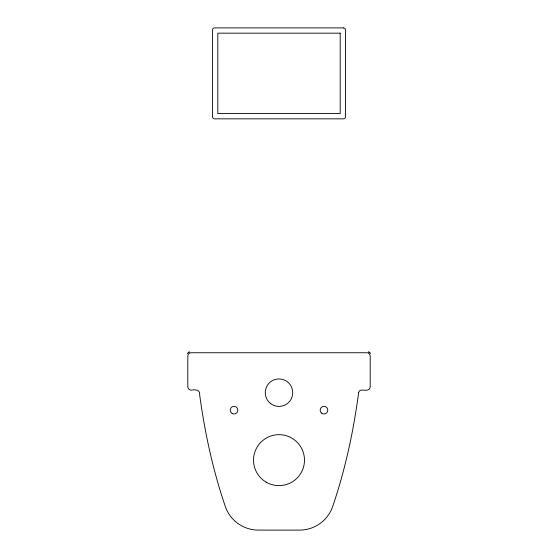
<?xml version="1.0" encoding="UTF-8"?>
<svg xmlns="http://www.w3.org/2000/svg" width="558" height="558" viewBox="0 0 558 558"><rect width="100%" height="100%" fill="white"/><g stroke="black" fill="none" stroke-linecap="round" stroke-linejoin="round"><path stroke-width="0.84" d="M187.46 353.619L187.746 353.151M188.109 352.733L188.995 352.091M188.653 352.377L189.497 351.875M368.371 351.875L369.005 352.091M368.88 352.091L369.891 352.733M370.254 353.151L370.54 353.619M358.675 392.365C353.549 431.062 345.332 469.418 332.714 506.399A34.98 34.98 0 0 1 299.604 530.1L258.396 530.1A34.98 34.98 0 0 1 225.286 506.399C212.954 470.248 204.821 432.792 199.673 394.973C200.65 389.735 195.014 389.282 191.303 390.181A3.501 3.501 0 0 1 187.802 386.687L187.802 356.206A3.494 3.494 0 0 1 190.752 352.747L367.248 352.747A3.494 3.494 0 0 1 370.198 356.206L370.198 386.687A3.501 3.501 0 0 1 366.697 390.181C364.304 390.593 359.415 388.766 358.675 392.365M343.463 27.9L214.537 27.9A2.002 2.002 0 0 0 212.542 29.902L212.542 116.845A2.002 2.002 0 0 0 214.537 118.847L343.463 118.847A2.002 2.002 0 0 0 345.458 116.845L345.458 29.902A2.002 2.002 0 0 0 343.463 27.9M340.185 33.173L217.815 33.173L217.815 113.574L340.185 113.574L340.185 33.173M232.121 413.478A3.815 3.815 0 0 0 237.841 410.172A3.815 3.815 0 0 0 232.121 406.866A3.815 3.815 0 0 0 232.121 413.478M266.257 482.21A25.487 25.487 0 0 0 304.487 460.141A25.487 25.487 0 0 0 266.257 438.072A25.487 25.487 0 0 0 266.257 482.21M270.239 403.267A13.741 13.741 0 0 0 292.545 394.98A13.741 13.741 0 0 0 274.215 379.803A13.741 13.741 0 0 0 270.239 403.267M321.568 413.136A3.815 3.815 0 0 0 327.741 410.772A3.815 3.815 0 0 0 322.608 406.608A3.815 3.815 0 0 0 321.568 413.136"/></g></svg>
